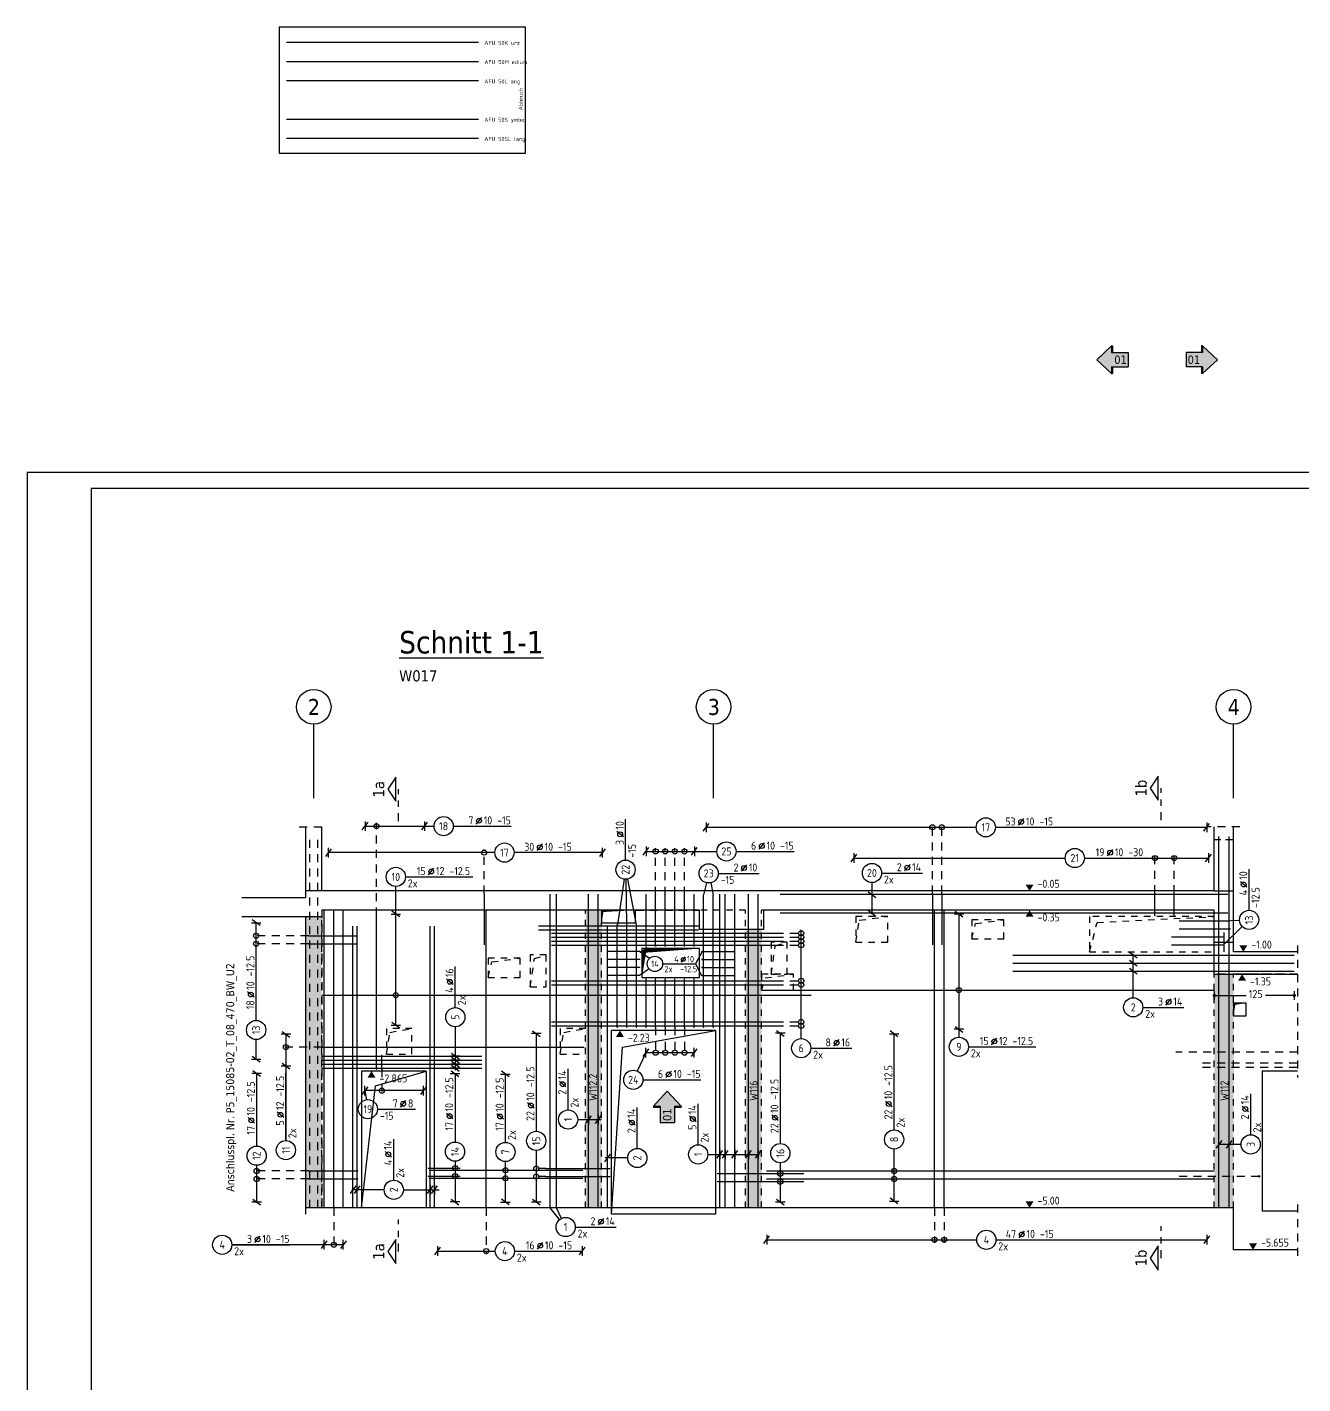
# Model space of a CAD drawing. Extents: x -11.1 to 77.6, y -9.5 to 63.5.
# Drawn here: x 0.66 to 20.6, y 27.81 to 49.01 of the extents above; entities that cross this region are included whole.
import ezdxf
from ezdxf.enums import TextEntityAlignment as Align

# ---------------------------------------------------------------- set-up
doc = ezdxf.new("R2010")
doc.units = 0
doc.header["$LTSCALE"] = 0.5
for name, pattern in [('AUSGEZOGEN', [1000.01, 1000, 0.01]), ('DASHDOTSMALL', [1.05, 0.5, -0.25, 0.05, -0.25]), ('DOT', [0.175, 0.05, -0.125]), ('HIDDEN', [0.375, 0.25, -0.125]), ('HIDDEN2', [0.187, 0.125, -0.062]), ('PUNKT', [0.175, 0.05, -0.125]), ('STRICHPUNKT2', [0.55, 0.25, -0.125, 0.05, -0.125]), ('VERDECKT', [0.375, 0.25, -0.125])]:
    doc.linetypes.add(name, pattern=pattern)
for name, color, linetype in [('ACHSEN', 7, 'Continuous'), ('AFB', 7, 'Continuous'), ('AFU', 7, 'Continuous'), ('BETON', 7, 'Continuous'), ('DRUEBER', 7, 'Continuous'), ('grau_hell', 7, 'Continuous'), ('grau_mittel', 7, 'Continuous'), ('HILFE', 7, 'Continuous'), ('INDEX', 7, 'Continuous'), ('koten', 7, 'Continuous'), ('MASSE', 7, 'Continuous'), ('OBJEKT', 7, 'Continuous'), ('RAHMEN', 7, 'Continuous'), ('RND', 7, 'Continuous'), ('SCHATTEN', 15, 'Continuous'), ('SCHNITTE', 7, 'Continuous'), ('SFP_Achsen', 7, 'Continuous'), ('TEXT', 7, 'Continuous'), ('VERDECKT', 7, 'Continuous'), ('WBZ', 7, 'Continuous')]:
    doc.layers.add(name, color=color, linetype=linetype)
doc.layers.add('NOPLOT', color=7, linetype='Continuous', plot=False)
doc.styles.add('helv', font='tahoma.ttf')
doc.styles.add('txt', font='isocp.shx')
doc.linetypes.add('ABBRUCH', pattern='A,0.15,-0.15,["x",Standard,S=0.07,R=0,X=-0.1,Y=-0.0238],-0.005', length=0.305)
doc.linetypes.add('AFU_50K', pattern='A,0.15,["/",Standard,S=0.2,R=0,X=-0.01,Y=-0.1],0.07,["/",Standard,S=0.2,R=0,X=-0.01,Y=-0.1],0.15', length=0.37)
doc.linetypes.add('AFU_50L', pattern='A,0.75,["/",Standard,S=0.2,R=0,X=-0.01,Y=-0.1],0.07,["/",Standard,S=0.2,R=0,X=-0.01,Y=-0.1],0.75', length=1.57)
doc.linetypes.add('AFU_50M', pattern='A,0.45,["/",Standard,S=0.2,R=0,X=-0.01,Y=-0.1],0.07,["/",Standard,S=0.2,R=0,X=-0.01,Y=-0.1],0.45', length=0.97)
doc.linetypes.add('AFU_50S', pattern='A,0,-0.15,["/",Standard,S=0.2,R=0,X=-0.01,Y=-0.1],0,-0.07,["/",Standard,S=0.2,R=0,X=-0.01,Y=-0.1],-0.15', length=0.37)
doc.linetypes.add('AFU_50SL', pattern='A,0,-0.75,["/",Standard,S=0.2,R=0,X=-0.01,Y=-0.1],0,-0.07,["/",Standard,S=0.2,R=0,X=-0.01,Y=-0.1],-0.75', length=1.57)
doc.dimstyles.new('DOT_I', dxfattribs={"dimscale": 0.5, "dimtxt": 0.25, "dimasz": 0.25, "dimexe": 0.1, "dimexo": 0.3, "dimgap": 0.1, "dimtad": 1, "dimdec": 3, "dimzin": 3, "dimtxsty": 'txt', "dimblk": 'DOT', "dimblk1": 'DOT', "dimblk2": 'DOT', "dimsah": 1, "dimcen": 0.1, "dimse1": 1, "dimse2": 1, "dimazin": 0, "dimtfac": 1, "dimtdec": 4, "dimtix": 1, "dimtmove": 2, "dimatfit": 3, "dimfxl": 0, "dimtvp": 1, "dimtolj": 1, "dimtzin": 0, "dimarcsym": 0})

# ---------------------------------------------------------------- blocks, each defined once
blk = doc.blocks.new('DINA0')
at = {"layer": 'RAHMEN'}
for p, q in [((0, 84.1), (0, 0)), ((118.9, 84.1), (0, 84.1))]:
    blk.add_line(p, q, dxfattribs=at)
at = {"layer": 'RAHMEN', "color": 5}
for p, q in [((118.4, 83.6), (2, 83.6)), ((2, 83.6), (2, 0.5))]:
    blk.add_line(p, q, dxfattribs=at)
blk = doc.blocks.new('okrd_o')
at = {"layer": 'koten', "color": 7, "linetype": 'Continuous'}
blk.add_solid([(-0.125, 0.202), (0.125, 0.202), (0, 0)], dxfattribs=at)
at = {"layer": 'koten', "style": 'txt'}
blk.add_attdef('OKRD', (0.25, 0.1), '', height=0.25, dxfattribs=at)
blk = doc.blocks.new('okrd_u')
at = {"layer": 'koten', "color": 7, "linetype": 'Continuous'}
blk.add_solid([(-0.125, -0.202), (0.125, -0.202), (0, 0)], dxfattribs=at)
at = {"layer": 'koten', "style": 'txt'}
blk.add_attdef('OKRD', (0.25, -0.35), '', height=0.25, dxfattribs=at)
blk = doc.blocks.new('lei_gre')
at = {"layer": 'RND', "color": 7, "linetype": 'Continuous'}
for p, q in [((-0.09, -0.12), (0.09, 0.12)), ((0, 0.15), (0, -0.15))]:
    blk.add_line(p, q, dxfattribs=at)
blk = doc.blocks.new('RND_LEI')
at = {"layer": 'RND', "color": 7, "linetype": 'Continuous'}
blk.add_line((1.022, 0.066), (1.19, 0.27), dxfattribs=at)
for centre, radius in [((0, 0), 0.3), ((1.106, 0.168), 0.075)]:
    blk.add_circle(centre, radius, dxfattribs=at)
at = {"layer": 'RND', "color": 7, "linetype": 'Continuous', "style": 'txt'}
blk.add_attdef('POSL', text='', height=0.25, dxfattribs=at).set_placement((0, 0), align=Align.MIDDLE)
blk.add_attdef('ANZ', text='', height=0.25, dxfattribs=at).set_placement((0.931, 0.057), align=Align.RIGHT)
for tag, p in [('DUM', (1.253, 0.057)), ('ABSTD', (1.674, 0.057)), ('POSTXT', (0.374, -0.327))]:
    blk.add_attdef(tag, p, '', height=0.25, dxfattribs=at)
blk = doc.blocks.new('DOT')
at = {"layer": 'MASSE', "color": 7, "linetype": 'Continuous'}
for p, q in [((0, 0), (-1, 0)), ((0, 0.54), (0, -0.54))]:
    blk.add_line(p, q, dxfattribs=at)
at = {"layer": 'MASSE', "color": 7, "linetype": 'Continuous', "const_width": 0.2}
blk.add_lwpolyline([(-0.1, 0, 1), (0.1, 0, 1)], format="xyb", close=True, dxfattribs=at)
blk = doc.blocks.new('*D18')
at = {"layer": 'Defpoints', "color": 0, "linetype": 'AUSGEZOGEN', "transparency": 16777216}
for p in [(19.219, 33.882), (20.469, 33.882), (20.469, 33.882)]:
    blk.add_point(p, dxfattribs=at)
at = {"layer": 'MASSE', "color": 0, "linetype": 'AUSGEZOGEN', "lineweight": -2, "transparency": 16777216}
for p, q in [((19.344, 33.882), (19.714, 33.882)), ((20.344, 33.882), (20.019, 33.882))]:
    blk.add_line(p, q, dxfattribs=at)
at = {"layer": 'MASSE', "color": 0, "linetype": 'AUSGEZOGEN', "lineweight": -2, "transparency": 16777216, "xscale": 0.125, "yscale": 0.125, "zscale": 0.125, "rotation": 180}
blk.add_blockref('DOT', (19.219, 33.882), dxfattribs=at)
at = {"layer": 'MASSE', "color": 0, "linetype": 'AUSGEZOGEN', "lineweight": -2, "transparency": 16777216, "xscale": 0.125, "yscale": 0.125, "zscale": 0.125}
blk.add_blockref('DOT', (20.469, 33.882), dxfattribs=at)
at = {"layer": 'MASSE', "color": 0, "linetype": 'AUSGEZOGEN', "transparency": 16777216, "insert": (19.866, 33.904), "char_height": 0.125, "attachment_point": 5, "style": 'txt'}
blk.add_mtext('\\A1;125', dxfattribs=at)
blk = doc.blocks.new('SCHN-2')
at = {"layer": 'SCHNITTE', "color": 6, "linetype": 'Continuous'}
blk.add_lwpolyline([(0.378, 0.088), (0, 0.34), (-0.378, 0.088)], close=True, dxfattribs=at)
at = {"layer": 'SCHNITTE', "color": 1, "linetype": 'DASHDOTSMALL', "style": 'helv'}
blk.add_attdef('SCHN-2', text='', height=0.35, dxfattribs=at).set_placement((0, 0.45), align=Align.CENTER)
blk = doc.blocks.new('hin_ind5')
at = {"layer": 'grau_hell', "linetype": 'AUSGEZOGEN'}
h = blk.add_hatch(color=9, dxfattribs=at)
h.dxf.hatch_style = 2
h.paths.add_polyline_path([(0, 0), (0.619, -0.577), (0.619, -0.3), (1.306, -0.3), (1.306, 0.3), (0.619, 0.3), (0.619, 0.577)])
h.paths.add_polyline_path([(0.34, -0.274), (1.311, -0.274), (1.311, 0.274), (0.34, 0.274)], flags=9)
at = {"layer": 'OBJEKT', "linetype": 'AUSGEZOGEN'}
for points in [[(0.619, 0.3), (0.66, 0.3), (0.66, 0.577), (0.619, 0.577)], [(0.619, -0.577), (0.66, -0.577), (0.66, -0.3), (0.619, -0.3)]]:
    blk.add_hatch(color=1, dxfattribs=at).paths.add_polyline_path(points)
at = {"layer": 'OBJEKT', "color": 1, "linetype": 'AUSGEZOGEN'}
for p, q in [((0, 0), (0.619, 0.577)), ((0.619, 0.577), (0.619, 0.3)), ((0.619, 0.577), (0.66, 0.577)), ((0.66, 0.577), (0.66, 0.3)), ((0, 0), (0.619, -0.577)), ((0.619, 0.3), (1.306, 0.3)), ((1.306, 0.3), (1.306, -0.3)), ((0.619, -0.3), (0.619, -0.577)), ((0.619, -0.3), (1.306, -0.3)), ((0.66, -0.3), (0.66, -0.577))]:
    blk.add_line(p, q, dxfattribs=at)
at = {"layer": 'OBJEKT', "color": 7, "linetype": 'AUSGEZOGEN'}
blk.add_line((0.619, -0.577), (0.66, -0.577), dxfattribs=at)
at = {"layer": 'INDEX', "color": 1, "linetype": 'Continuous', "style": 'helv'}
blk.add_attdef('INDEX', text='', height=0.35, rotation=360, dxfattribs=at).set_placement((1.259, 0), align=Align.MIDDLE_RIGHT)

msp = doc.modelspace()

# ---------------------------------------------------------------- hatches: boundary and pattern name
at = {"layer": 'grau_mittel'}
h = msp.add_hatch(color=61, dxfattribs=at)
h.paths.add_polyline_path([(12.1437, 34.9143), (11.8937, 34.9143), (11.8937, 30.5643), (12.1437, 30.5643)])
h.paths.add_polyline_path([(9.6437, 35.0143), (9.6437, 35.2143), (9.3937, 35.2143), (9.3937, 30.5643), (9.6437, 30.5643)])
h.paths.add_polyline_path([(5.0187, 30.5643), (5.2687, 30.5643), (5.2687, 35.1143), (5.0187, 35.1143)])
msp.add_hatch(color=61, dxfattribs=at).paths.add_polyline_path([(19.2187, 30.5643), (19.5187, 30.5643), (19.5187, 34.2143), (19.2187, 34.2143)])

# ---------------------------------------------------------------- linework, layer by layer
at = {"layer": 'ACHSEN', "color": 140, "linetype": 'AUSGEZOGEN'}
for p, q in [((5.1437, 36.9659), (5.1437, 38.1196)), ((11.3937, 36.9659), (11.3937, 38.1196)), ((19.5187, 36.9659), (19.5187, 38.1196))]:
    msp.add_line(p, q, dxfattribs=at)
at = {"layer": 'AFB', "color": 1, "linetype": 'AUSGEZOGEN'}
msp.add_line((19.3687, 34.8643), (19.3687, 34.5643), dxfattribs=at)
at = {"layer": 'AFU', "color": 8, "linetype": 'AFU_50K'}
for p, q in [((7.72, 48.7675), (4.72, 48.7675)), ((5.2687, 35.5143), (5.0187, 35.5143)), ((19.2187, 35.5143), (19.5187, 35.5143)), ((5.2687, 35.2143), (5.2687, 35.1143)), ((5.0187, 35.1143), (5.2687, 35.1143))]:
    msp.add_line(p, q, dxfattribs=at)
at = {"layer": 'AFU', "color": 8, "linetype": 'AFU_50M'}
for p, q in [((7.72, 48.4675), (4.72, 48.4675)), ((19.2187, 34.7143), (19.5187, 34.7143))]:
    msp.add_line(p, q, dxfattribs=at)
at = {"layer": 'AFU', "color": 8, "linetype": 'AFU_50L'}
for p, q in [((7.72, 48.1675), (4.72, 48.1675)), ((9.6437, 35.2143), (5.2687, 35.2143)), ((11.1737, 35.2143), (10.1737, 35.2143)), ((11.1737, 34.9143), (11.1737, 35.2143)), ((19.2187, 35.2143), (12.1737, 35.2143)), ((12.1737, 35.2143), (12.1737, 34.9143)), ((19.2187, 34.2143), (19.2187, 35.2143)), ((12.1737, 34.9143), (11.1737, 34.9143)), ((19.2187, 34.2143), (20.5187, 34.2143)), ((5.8887, 30.5643), (5.0187, 30.5643)), ((9.7987, 30.5643), (6.8987, 30.5643)), ((19.5187, 30.5643), (11.4237, 30.5643)), ((19.5187, 29.9093), (19.5187, 30.5643)), ((20.5187, 29.9093), (19.5187, 29.9093))]:
    msp.add_line(p, q, dxfattribs=at)
at = {"layer": 'AFU', "color": 8, "linetype": 'AFU_50S'}
msp.add_line((7.72, 47.5675), (4.72, 47.5675), dxfattribs=at)
at = {"layer": 'AFU', "color": 8, "linetype": 'AFU_50SL'}
msp.add_line((7.72, 47.2675), (4.72, 47.2675), dxfattribs=at)
at = {"layer": 'AFU', "color": 8, "linetype": 'ABBRUCH'}
msp.add_lwpolyline([(4.6014, 47.0414), (8.456, 47.0414), (8.456, 49.0081), (4.6014, 49.0081)], close=True, dxfattribs=at)
at = {"layer": 'BETON', "color": 6, "linetype": 'AUSGEZOGEN'}
for p, q in [((5.0187, 35.4143), (5.0187, 36.5143)), ((5.0187, 35.4143), (5.0187, 36.5143)), ((5.2687, 35.5143), (5.2687, 36.5143)), ((19.2187, 35.5143), (19.2187, 36.5143)), ((19.5187, 34.5643), (19.5187, 36.5143)), ((4.0187, 35.4143), (5.0187, 35.4143)), ((19.2187, 35.5143), (5.2687, 35.5143)), ((4.0187, 35.1143), (5.0187, 35.1143)), ((5.0187, 30.5643), (5.0187, 35.1143)), ((5.0187, 30.4643), (5.0187, 35.1143)), ((20.5187, 34.5643), (19.5187, 34.5643)), ((9.7987, 30.4643), (9.7987, 33.3343)), ((11.4237, 33.3343), (9.7987, 33.3343)), ((11.4237, 33.3343), (11.4237, 30.4643)), ((5.8887, 32.6993), (5.8887, 30.5643)), ((6.8987, 32.6993), (5.8887, 32.6993)), ((6.8987, 32.6993), (6.8987, 30.5643)), ((19.9687, 32.6993), (19.9687, 30.5143)), ((20.5187, 32.6993), (19.9687, 32.6993)), ((6.8987, 30.5643), (5.8887, 30.5643)), ((11.4237, 30.4643), (9.7987, 30.4643)), ((20.5187, 30.5143), (19.9687, 30.5143))]:
    msp.add_line(p, q, dxfattribs=at)
for points in [[(9.6437, 35.2143), (9.6437, 35.0143), (10.1737, 35.0143), (10.1737, 35.2143)], [(10.2737, 34.6143), (10.2737, 34.1643), (11.1737, 34.1643), (11.1737, 34.6143)], [(19.5187, 33.7643), (19.5187, 33.5643), (19.7187, 33.5643), (19.7187, 33.7643)]]:
    msp.add_lwpolyline(points, close=True, dxfattribs=at)
at = {"layer": 'DRUEBER', "color": 7, "linetype": 'DOT'}
msp.add_line((19.5187, 36.3143), (19.2187, 36.3143), dxfattribs=at)
at = {"layer": 'DRUEBER', "color": 7, "linetype": 'PUNKT'}
for p, q in [((9.3937, 35.2143), (5.2687, 35.2143)), ((9.3937, 30.5643), (9.3937, 35.2143)), ((11.8937, 35.2143), (10.1737, 35.2143)), ((11.8937, 30.5643), (11.8937, 35.2143)), ((12.1437, 30.5643), (12.1437, 35.2143)), ((19.2187, 35.2143), (12.1437, 35.2143)), ((19.2187, 30.5643), (19.2187, 35.2143)), ((5.2687, 30.5643), (5.2687, 35.1643)), ((9.6437, 30.5643), (9.6437, 35.0143)), ((19.5187, 30.5643), (19.5187, 34.2143)), ((20.5187, 34.2143), (19.5187, 34.2143))]:
    msp.add_line(p, q, dxfattribs=at)
at = {"layer": 'HILFE', "color": 102, "linetype": 'HIDDEN'}
for p, q in [((4.9187, 36.5143), (5.3687, 36.5143)), ((19.6187, 36.5143), (19.1187, 36.5143)), ((20.5187, 34.6643), (20.5187, 32.5993)), ((20.5187, 30.6143), (20.5187, 29.8093))]:
    msp.add_line(p, q, dxfattribs=at)
at = {"layer": 'HILFE', "color": 102, "linetype": 'AUSGEZOGEN'}
for p, q in [((9.968, 33.0726), (11.4237, 33.3343)), ((9.7987, 30.4643), (9.968, 33.0726)), ((6.1102, 32.4709), (6.8987, 32.6993)), ((5.8887, 30.5643), (6.1102, 32.4709))]:
    msp.add_line(p, q, dxfattribs=at)
at = {"layer": 'OBJEKT', "color": 7, "linetype": 'AUSGEZOGEN'}
msp.add_line((11.4237, 30.5643), (9.7987, 30.5643), dxfattribs=at)
at = {"layer": 'RND', "color": 7, "linetype": 'AUSGEZOGEN'}
for p, q in [((5.948, 36.5269), (6.876, 36.5269)), ((6.876, 36.5269), (7.0237, 36.5269)), ((7.3237, 36.5269), (8.2299, 36.5269)), ((10.0173, 35.9965), (10.0173, 36.6365)), ((11.2764, 36.5089), (15.4976, 36.5089)), ((15.7976, 36.5089), (19.1, 36.5089)), ((7.9751, 36.1138), (5.3726, 36.1138)), ((9.656, 36.1138), (8.2751, 36.1138)), ((10.3377, 36.1319), (11.0927, 36.1319)), ((11.0927, 36.1319), (11.4441, 36.1319)), ((11.7441, 36.1319), (12.6504, 36.1319)), ((13.5862, 36.0284), (16.8872, 36.0284)), ((17.1872, 36.0284), (19.1278, 36.0284)), ((19.762, 35.213), (19.762, 35.853)), ((6.5771, 35.7344), (7.6296, 35.7344)), ((11.4665, 35.789), (12.1065, 35.789)), ((14.0179, 35.7946), (14.6579, 35.7946)), ((6.4271, 35.1543), (6.4271, 35.5844)), ((4.2444, 33.4928), (4.2444, 35.019)), ((6.4271, 33.4167), (6.4271, 35.1543)), ((15.2272, 35.1543), (15.2272, 33.3531)), ((10.5965, 34.3757), (11.1085, 34.3757)), ((7.3562, 33.6924), (7.3562, 34.3324)), ((18.1017, 33.6961), (18.7417, 33.6961)), ((4.7093, 33.2767), (4.7093, 32.7793)), ((8.6218, 33.2862), (8.6218, 31.76)), ((12.436, 33.2906), (12.436, 31.5686)), ((14.215, 31.7832), (14.215, 33.2825)), ((15.2272, 33.3531), (15.2272, 33.2304)), ((4.2444, 32.8847), (4.2444, 33.1928)), ((15.3772, 33.0804), (16.4297, 33.0804)), ((10.3332, 32.9871), (10.201, 32.7015)), ((11.0874, 32.9871), (10.3332, 32.9871)), ((12.9121, 33.0582), (13.5521, 33.0582)), ((4.2521, 32.6651), (4.2521, 31.5286)), ((4.7093, 32.7793), (4.7093, 31.6159)), ((4.7093, 31.6159), (4.7093, 32.6684)), ((7.3525, 32.6602), (7.3525, 31.593)), ((8.1403, 31.5878), (8.1403, 32.6543)), ((9.1191, 32.0938), (9.1191, 32.7338)), ((10.288, 32.5654), (11.1943, 32.5654)), ((6.8572, 32.3951), (5.9434, 32.3951)), ((5.9434, 32.3951), (5.9662, 32.2535)), ((19.7876, 31.7056), (19.7876, 32.3456)), ((6.1401, 32.1055), (6.7347, 32.1055)), ((10.2005, 31.4934), (10.2005, 32.1334)), ((11.1525, 31.5493), (11.1525, 32.1893)), ((6.3944, 30.9971), (6.3944, 31.6371)), ((8.6218, 31.46), (8.6218, 30.6543)), ((14.215, 30.6703), (14.215, 31.4832)), ((4.2521, 31.2286), (4.2521, 30.6543)), ((7.3525, 31.293), (7.3525, 30.6569)), ((8.1403, 30.6543), (8.1403, 31.2878)), ((12.436, 31.2686), (12.436, 30.6543)), ((9.2311, 30.2646), (9.8711, 30.2646)), ((5.3062, 29.9879), (3.8641, 29.9879)), ((3.8641, 29.9879), (4.7703, 29.9879)), ((5.6062, 29.9879), (5.3062, 29.9879)), ((7.0808, 29.8884), (7.9811, 29.8884)), ((8.2811, 29.8884), (9.3415, 29.8884)), ((12.2238, 30.0655), (15.506, 30.0655)), ((15.806, 30.0655), (19.1028, 30.0655))]:
    msp.add_line(p, q, dxfattribs=at)
at = {"layer": 'RND', "color": 102, "linetype": 'VERDECKT'}
for p, q in [((6.126, 35.1301), (6.126, 36.5769)), ((14.812, 35.4737), (14.812, 36.5589)), ((14.962, 35.4737), (14.962, 36.5589)), ((7.8078, 35.4737), (7.8078, 36.1638)), ((10.4877, 35.4563), (10.4877, 36.1819)), ((10.6377, 35.4563), (10.6377, 36.1819)), ((10.7877, 35.4563), (10.7877, 36.1819)), ((10.9377, 35.4563), (10.9377, 36.1819)), ((18.2914, 35.4813), (18.2914, 36.0784)), ((18.5914, 35.4813), (18.5914, 36.0784)), ((5.0626, 34.8154), (4.1944, 34.8154)), ((12.3612, 34.8537), (12.8121, 34.8537)), ((12.3612, 34.7911), (12.8121, 34.7911)), ((5.0626, 34.6904), (4.1944, 34.6904)), ((12.3612, 34.7285), (12.8121, 34.7285)), ((12.3612, 34.6659), (12.8121, 34.6659)), ((12.3612, 34.1128), (12.8121, 34.1128)), ((12.3612, 34.0502), (12.8121, 34.0502)), ((10.4877, 33.3852), (10.4877, 32.9371)), ((10.6377, 33.3852), (10.6377, 32.9371)), ((10.7877, 33.3852), (10.7877, 32.9371)), ((10.9377, 33.3852), (10.9377, 32.9371)), ((12.3612, 33.4691), (12.8121, 33.4691)), ((12.3612, 33.4066), (12.8121, 33.4066)), ((5.2687, 33.0766), (4.6593, 33.0766)), ((6.2072, 32.7301), (6.2072, 32.3451)), ((8.7707, 31.1779), (8.5718, 31.1779)), ((5.0626, 31.1401), (4.2021, 31.1401)), ((5.0626, 31.0151), (4.2021, 31.0151)), ((8.7707, 31.0529), (8.5718, 31.0529)), ((5.4562, 30.5643), (5.4562, 29.9379)), ((7.8405, 30.5643), (7.8405, 29.8384)), ((14.8447, 30.5643), (14.8447, 30.0155)), ((14.9947, 30.5643), (14.9947, 30.0155))]:
    msp.add_line(p, q, dxfattribs=at)
at = {"layer": 'RND', "color": 102, "linetype": 'AUSGEZOGEN'}
for p, q in [((9.9958, 35.698), (9.8927, 34.985)), ((10.02, 35.6965), (10.0327, 34.985)), ((10.0456, 35.6992), (10.1827, 34.985)), ((11.2819, 35.643), (11.2377, 35.4563)), ((11.3479, 35.6423), (11.3877, 35.4563)), ((13.8679, 35.6446), (13.8679, 35.1522)), ((19.6123, 35.0536), (19.4807, 35.0453)), ((12.7621, 33.2082), (12.7621, 34.9096)), ((19.6547, 34.9582), (19.3565, 34.6669)), ((10.3914, 34.4603), (10.2428, 34.5714)), ((11.2147, 34.5714), (11.1085, 34.3757)), ((11.1085, 34.3757), (11.2047, 34.1964)), ((17.9517, 33.8461), (17.9517, 34.5314)), ((10.3856, 34.2973), (10.2328, 34.1964)), ((7.3562, 33.3924), (7.3562, 32.7153)), ((9.2691, 31.9438), (9.6345, 31.9438)), ((11.3025, 31.3993), (12.1087, 31.3993)), ((19.6376, 31.5556), (19.2794, 31.5556)), ((10.0505, 31.3434), (9.6967, 31.3434)), ((6.2444, 30.8471), (5.7394, 30.8471)), ((6.5444, 30.8471), (7.1028, 30.8471)), ((8.9864, 30.3809), (8.8371, 30.5643)), ((9.0168, 30.4001), (8.9388, 30.5643))]:
    msp.add_line(p, q, dxfattribs=at)
at = {"layer": 'RND', "color": 7, "linetype": 'HIDDEN'}
for points in [[(5.0847, 30.5643), (5.0847, 36.3643)], [(5.2068, 30.5643), (5.2068, 36.3643)], [(20.5187, 32.9971), (18.6187, 32.9971)], [(19.0362, 32.8296), (20.5187, 32.8296)], [(19.0362, 32.7596), (20.5187, 32.7596)], [(19.9179, 31.0556), (18.5679, 31.0556)]]:
    msp.add_lwpolyline(points, dxfattribs=at)
at = {"layer": 'RND', "color": 1, "linetype": 'AUSGEZOGEN'}
for points in [[(19.2888, 30.5643), (19.2888, 36.3643)], [(19.4486, 30.5643), (19.4486, 36.3643)], [(7.8078, 35.4737), (7.8078, 34.6737)], [(8.8371, 30.5643), (8.8371, 35.4643)], [(8.9388, 30.5643), (8.9388, 35.4643)], [(9.4383, 30.5643), (9.4383, 35.4643)], [(9.5911, 30.5643), (9.5911, 35.4643)], [(10.3377, 34.6516), (10.3377, 35.4563)], [(10.4877, 34.6516), (10.4877, 35.4563)], [(10.6377, 34.6516), (10.6377, 35.4563)], [(10.7877, 34.6516), (10.7877, 35.4563)], [(10.9377, 34.6516), (10.9377, 35.4563)], [(11.0877, 34.6516), (11.0877, 35.4563)], [(11.2377, 33.3852), (11.2377, 35.4563)], [(11.3877, 33.3852), (11.3877, 35.4563)], [(11.4904, 30.5643), (11.4904, 35.4643)], [(11.5752, 30.5643), (11.5752, 35.4643)], [(11.7252, 30.5643), (11.7252, 35.4643)], [(11.9383, 30.5643), (11.9383, 35.4643)], [(12.0911, 30.5643), (12.0911, 35.4643)], [(19.4312, 35.4572), (12.4312, 35.4572)], [(14.812, 35.4737), (14.812, 34.6737)], [(14.962, 35.4737), (14.962, 34.6737)], [(18.2914, 35.1308), (18.2914, 35.4813)], [(18.5914, 35.1308), (18.5914, 35.4813)], [(5.3062, 30.5643), (5.3062, 35.2143)], [(5.4562, 30.5643), (5.4562, 35.2143)], [(5.6062, 30.5643), (5.6062, 35.2143)], [(7.8405, 30.5643), (7.8405, 35.2143)], [(14.8447, 30.5643), (14.8447, 35.2143)], [(14.9947, 30.5643), (14.9947, 35.2143)], [(6.126, 32.7301), (6.126, 35.1301)], [(9.8877, 33.3852), (9.8877, 34.985)], [(10.0377, 33.3852), (10.0377, 34.985)], [(10.1877, 33.3852), (10.1877, 34.985)], [(19.4312, 35.167), (12.4312, 35.167)], [(18.6677, 35.0478), (19.4677, 35.0478)], [(5.0626, 34.8154), (5.8126, 34.8154)], [(5.7562, 30.5643), (5.7562, 34.9643)], [(5.8211, 30.5643), (5.8211, 34.9643)], [(6.9663, 30.5643), (6.9663, 34.9643)], [(7.0312, 30.5643), (7.0312, 34.9643)], [(8.6587, 34.9682), (11.1587, 34.9682)], [(8.6587, 34.9056), (11.1587, 34.9056)], [(8.8612, 34.8537), (12.3612, 34.8537)], [(8.8612, 34.7911), (12.3612, 34.7911)], [(9.733, 30.5643), (9.733, 34.9643)], [(18.5487, 34.7978), (19.3487, 34.7978)], [(18.6677, 34.9228), (19.4677, 34.9228)], [(5.0626, 34.6904), (5.8126, 34.6904)], [(8.8612, 34.7285), (12.3612, 34.7285)], [(8.8612, 34.6659), (12.3612, 34.6659)], [(10.2378, 34.5714), (9.7378, 34.5714)], [(11.2097, 34.5714), (11.7097, 34.5714)], [(18.5487, 34.6728), (19.3487, 34.6728)], [(10.2378, 34.4464), (9.7378, 34.4464)], [(11.2097, 34.4464), (11.7097, 34.4464)], [(16.0687, 34.5098), (20.4687, 34.5098)], [(16.0687, 34.3848), (20.4687, 34.3848)], [(10.2378, 34.3214), (9.7378, 34.3214)], [(10.2378, 34.1964), (9.7378, 34.1964)], [(10.3377, 33.3852), (10.3377, 34.138)], [(10.4877, 33.3852), (10.4877, 34.138)], [(10.6377, 33.3852), (10.6377, 34.138)], [(10.7877, 33.3852), (10.7877, 34.138)], [(10.9377, 33.3852), (10.9377, 34.138)], [(11.0877, 33.3852), (11.0877, 34.138)], [(11.2097, 34.3214), (11.7097, 34.3214)], [(11.2097, 34.1964), (11.7097, 34.1964)], [(16.0687, 34.2598), (20.4687, 34.2598)], [(8.8612, 34.1128), (12.3612, 34.1128)], [(8.8612, 34.0502), (12.3612, 34.0502)], [(12.2187, 33.967), (19.2187, 33.967)], [(5.2687, 33.8868), (12.9187, 33.8868)], [(8.8612, 33.4691), (12.3612, 33.4691)], [(8.8612, 33.4066), (12.3612, 33.4066)], [(5.2687, 33.0766), (9.3687, 33.0766)], [(5.2687, 32.9349), (7.7687, 32.9349)], [(5.2687, 32.8723), (7.7687, 32.8723)], [(6.2072, 32.7301), (6.2072, 32.9486)], [(5.2687, 32.8097), (7.7687, 32.8097)], [(5.2687, 32.7471), (7.7687, 32.7471)], [(6.9347, 31.1848), (7.4347, 31.1848)], [(8.7707, 31.1779), (9.7707, 31.1779)], [(5.0626, 31.1401), (5.8289, 31.1401)], [(5.0626, 31.0151), (5.8289, 31.0151)], [(6.9347, 31.0598), (7.4347, 31.0598)], [(6.9505, 31.1516), (9.3505, 31.1516)], [(6.9505, 31.0266), (9.3505, 31.0266)], [(8.7707, 31.0529), (9.7707, 31.0529)], [(11.4554, 31.0988), (12.8054, 31.0988)], [(11.4554, 30.9738), (12.8054, 30.9738)], [(12.2187, 31.1401), (19.2187, 31.1401)], [(12.2187, 31.0151), (19.2187, 31.0151)]]:
    msp.add_lwpolyline(points, dxfattribs=at)
at = {"layer": 'RND', "color": 7, "linetype": 'AUSGEZOGEN', "const_width": 0.01}
for points in [[(7.8028, 35.4737, 1), (7.8128, 35.4737, 1)], [(10.3327, 35.4563, 1), (10.3427, 35.4563, 1)], [(10.4827, 35.4563, 1), (10.4927, 35.4563, 1)], [(10.6327, 35.4563, 1), (10.6427, 35.4563, 1)], [(10.7827, 35.4563, 1), (10.7927, 35.4563, 1)], [(10.9327, 35.4563, 1), (10.9427, 35.4563, 1)], [(11.0827, 35.4563, 1), (11.0927, 35.4563, 1)], [(11.2327, 35.4563, 1), (11.2427, 35.4563, 1)], [(11.3827, 35.4563, 1), (11.3927, 35.4563, 1)], [(14.807, 35.4737, 1), (14.817, 35.4737, 1)], [(14.957, 35.4737, 1), (14.967, 35.4737, 1)], [(18.2864, 35.4813, 1), (18.2964, 35.4813, 1)], [(18.5864, 35.4813, 1), (18.5964, 35.4813, 1)], [(9.8827, 34.985, 1), (9.8927, 34.985, 1)], [(10.0327, 34.985, 1), (10.0427, 34.985, 1)], [(10.1827, 34.985, 1), (10.1927, 34.985, 1)], [(18.2864, 35.1308, 1), (18.2964, 35.1308, 1)], [(18.5864, 35.1308, 1), (18.5964, 35.1308, 1)], [(19.4627, 35.0478, 1), (19.4727, 35.0478, 1)], [(5.0576, 34.8154, 1), (5.0676, 34.8154, 1)], [(19.3437, 34.7978, 1), (19.3537, 34.7978, 1)], [(19.4627, 34.9228, 1), (19.4727, 34.9228, 1)], [(5.0576, 34.6904, 1), (5.0676, 34.6904, 1)], [(10.2428, 34.5714, -1), (10.2328, 34.5714, -1)], [(10.3327, 34.6516, 1), (10.3427, 34.6516, 1)], [(10.4827, 34.6516, 1), (10.4927, 34.6516, 1)], [(10.6327, 34.6516, 1), (10.6427, 34.6516, 1)], [(10.7827, 34.6516, 1), (10.7927, 34.6516, 1)], [(10.9327, 34.6516, 1), (10.9427, 34.6516, 1)], [(11.0827, 34.6516, 1), (11.0927, 34.6516, 1)], [(11.2047, 34.5714, 1), (11.2147, 34.5714, 1)], [(19.3437, 34.6728, 1), (19.3537, 34.6728, 1)], [(10.2428, 34.4464, -1), (10.2328, 34.4464, -1)], [(11.2047, 34.4464, 1), (11.2147, 34.4464, 1)], [(10.2428, 34.3214, -1), (10.2328, 34.3214, -1)], [(10.2428, 34.1964, -1), (10.2328, 34.1964, -1)], [(10.3327, 34.138, 1), (10.3427, 34.138, 1)], [(10.4827, 34.138, 1), (10.4927, 34.138, 1)], [(10.6327, 34.138, 1), (10.6427, 34.138, 1)], [(10.7827, 34.138, 1), (10.7927, 34.138, 1)], [(10.9327, 34.138, 1), (10.9427, 34.138, 1)], [(11.0827, 34.138, 1), (11.0927, 34.138, 1)], [(11.2047, 34.3214, 1), (11.2147, 34.3214, 1)], [(11.2047, 34.1964, 1), (11.2147, 34.1964, 1)], [(9.8827, 33.3852, 1), (9.8927, 33.3852, 1)], [(10.0327, 33.3852, 1), (10.0427, 33.3852, 1)], [(10.1827, 33.3852, 1), (10.1927, 33.3852, 1)], [(10.3327, 33.3852, 1), (10.3427, 33.3852, 1)], [(10.4827, 33.3852, 1), (10.4927, 33.3852, 1)], [(10.6327, 33.3852, 1), (10.6427, 33.3852, 1)], [(10.7827, 33.3852, 1), (10.7927, 33.3852, 1)], [(10.9327, 33.3852, 1), (10.9427, 33.3852, 1)], [(11.0827, 33.3852, 1), (11.0927, 33.3852, 1)], [(11.2327, 33.3852, 1), (11.2427, 33.3852, 1)], [(11.3827, 33.3852, 1), (11.3927, 33.3852, 1)], [(6.2022, 32.9486, 1), (6.2122, 32.9486, 1)], [(6.121, 32.7301, 1), (6.131, 32.7301, 1)], [(6.2022, 32.7301, 1), (6.2122, 32.7301, 1)], [(6.9297, 31.1848, 1), (6.9397, 31.1848, 1)], [(9.7657, 31.1779, 1), (9.7757, 31.1779, 1)], [(5.0576, 31.1401, 1), (5.0676, 31.1401, 1)], [(5.0576, 31.0151, 1), (5.0676, 31.0151, 1)], [(5.8239, 31.1401, 1), (5.8339, 31.1401, 1)], [(5.8239, 31.0151, 1), (5.8339, 31.0151, 1)], [(6.9297, 31.0598, 1), (6.9397, 31.0598, 1)], [(9.7657, 31.0529, 1), (9.7757, 31.0529, 1)], [(11.4504, 31.0988, 1), (11.4604, 31.0988, 1)], [(11.4504, 30.9738, 1), (11.4604, 30.9738, 1)]]:
    msp.add_lwpolyline(points, format="xyb", close=True, dxfattribs=at)
at = {"layer": 'RND', "color": 7, "linetype": 'AUSGEZOGEN'}
for centre, radius in [((6.126, 36.5269), 0.04), ((14.812, 36.5089), 0.04), ((14.962, 36.5089), 0.04), ((7.8078, 36.1138), 0.04), ((10.4877, 36.1319), 0.04), ((10.6377, 36.1319), 0.04), ((10.7877, 36.1319), 0.04), ((10.9377, 36.1319), 0.04), ((18.2914, 36.0284), 0.04), ((18.5914, 36.0284), 0.04), ((4.2444, 34.8154), 0.04), ((12.7621, 34.8537), 0.04), ((12.7621, 34.7911), 0.04), ((12.7621, 34.7285), 0.04), ((4.2444, 34.6904), 0.04), ((12.7621, 34.6659), 0.04), ((12.7621, 34.1128), 0.04), ((6.4271, 33.8868), 0.04), ((12.7621, 34.0502), 0.04), ((15.2272, 33.967), 0.04), ((12.7621, 33.4691), 0.04), ((12.7621, 33.4066), 0.04), ((4.7093, 33.0766), 0.04), ((10.4877, 32.9871), 0.04), ((10.6377, 32.9871), 0.04), ((10.7877, 32.9871), 0.04), ((10.9377, 32.9871), 0.04), ((6.2072, 32.3951), 0.04), ((4.2521, 31.1401), 0.04), ((7.3525, 31.1848), 0.04), ((8.1403, 31.1516), 0.04), ((8.6218, 31.1779), 0.04), ((14.215, 31.1401), 0.04), ((4.2521, 31.0151), 0.04), ((7.3525, 31.0598), 0.04), ((8.1403, 31.0266), 0.04), ((8.6218, 31.0529), 0.04), ((12.436, 31.0988), 0.04), ((12.436, 30.9738), 0.04), ((14.215, 31.0151), 0.04), ((19.9179, 31.0556), 0.0125), ((14.8447, 30.0655), 0.04), ((14.9947, 30.0655), 0.04), ((5.4562, 29.9879), 0.04), ((7.8405, 29.8884), 0.04)]:
    msp.add_circle(centre, radius, dxfattribs=at)
at = {"layer": 'SCHATTEN', "color": 1, "linetype": 'AUSGEZOGEN'}
for points in [[(9.6437, 35.0143, 0, 0.0326, 0), (9.66, 35.213, 0, 0, 0), (9.6441, 35.1994, 0.0298, 0, 0), (10.1737, 35.2143, 0, 0, 0)], [(10.2737, 34.1643, 0, 0.0734, 0), (10.3103, 34.6113, 0, 0, 0), (10.275, 34.5802, 0.0683, 0, 0), (11.1737, 34.6143, 0, 0, 0)], [(19.5187, 33.5643, 0, 0.0326, 0), (19.535, 33.763, 0, 0, 0), (19.52, 33.7481, 0.0326, 0, 0), (19.7187, 33.7643, 0, 0, 0)]]:
    msp.add_lwpolyline(points, format="xyseb", dxfattribs=at)
at = {"layer": 'SCHNITTE', "color": 6, "linetype": 'STRICHPUNKT2'}
for p, q in [((6.4714, 36.6036), (6.4714, 37.1036)), ((18.3865, 36.6206), (18.3865, 37.1206)), ((6.4714, 29.8822), (6.4714, 30.3822)), ((18.3865, 29.7804), (18.3865, 30.2804))]:
    msp.add_line(p, q, dxfattribs=at)
at = {"layer": 'SFP_Achsen', "color": 7, "linetype": 'AUSGEZOGEN'}
for centre in [(5.1437, 38.3901), (11.3937, 38.3901), (19.5187, 38.3901)]:
    msp.add_circle(centre, 0.2705, dxfattribs=at)
at = {"layer": 'VERDECKT', "color": 7, "linetype": 'HIDDEN'}
for p, q in [((19.5187, 36.3143), (19.2187, 36.3143)), ((9.6437, 35.2143), (5.2687, 35.2143)), ((5.2687, 35.2143), (5.2687, 30.5643)), ((10.1737, 35.2143), (11.1737, 35.2143)), ((11.1737, 34.9143), (11.1737, 35.2143)), ((19.2187, 35.2143), (12.1737, 35.2143)), ((12.1737, 35.2143), (12.1737, 34.9143)), ((19.2187, 34.2143), (19.2187, 35.2143)), ((12.1737, 34.9143), (11.1737, 34.9143)), ((20.5187, 34.2143), (19.2187, 34.2143))]:
    msp.add_line(p, q, dxfattribs=at)
at = {"layer": 'WBZ', "color": 102, "linetype": 'HIDDEN2'}
for p, q in [((13.6137, 34.7143), (13.6708, 35.0559)), ((13.6708, 35.0559), (14.1137, 35.1143)), ((15.4287, 34.7643), (15.4858, 35.0059)), ((15.4858, 35.0059), (15.9287, 35.0643)), ((17.2687, 34.5643), (17.3864, 35.0205)), ((17.3864, 35.0205), (19.2187, 35.1143)), ((12.2937, 34.2143), (12.358, 34.6591)), ((12.358, 34.6591), (12.5437, 34.7143)), ((7.8687, 34.1643), (7.9258, 34.4059)), ((7.9258, 34.4059), (8.3687, 34.4643)), ((8.5287, 34.0143), (8.5929, 34.4591)), ((8.5929, 34.4591), (8.7787, 34.5143)), ((12.1437, 33.9643), (12.2008, 34.1559)), ((12.2008, 34.1559), (12.6437, 34.2143)), ((6.2787, 32.9643), (6.3358, 33.3059)), ((6.3358, 33.3059), (6.6787, 33.3643)), ((8.9937, 32.9643), (9.0508, 33.3059)), ((9.0508, 33.3059), (9.3937, 33.3643))]:
    msp.add_line(p, q, dxfattribs=at)
for points in [[(13.6137, 34.7143), (14.1137, 34.7143), (14.1137, 35.1143), (13.6137, 35.1143)], [(15.4287, 34.7643), (15.9287, 34.7643), (15.9287, 35.0643), (15.4287, 35.0643)], [(17.2687, 34.5643), (19.2187, 34.5643), (19.2187, 35.1143), (17.2687, 35.1143)], [(12.5437, 34.2143), (12.5437, 34.7143), (12.2937, 34.7143), (12.2937, 34.2143)], [(7.8687, 34.1643), (8.3687, 34.1643), (8.3687, 34.4643), (7.8687, 34.4643)], [(8.7787, 34.0143), (8.7787, 34.5143), (8.5287, 34.5143), (8.5287, 34.0143)], [(12.1437, 33.9643), (12.6437, 33.9643), (12.6437, 34.2143), (12.1437, 34.2143)], [(6.2787, 32.9643), (6.6787, 32.9643), (6.6787, 33.3643), (6.2787, 33.3643)], [(8.9937, 32.9643), (9.3937, 32.9643), (9.3937, 33.3643), (8.9937, 33.3643)]]:
    msp.add_lwpolyline(points, close=True, dxfattribs=at)

# ---------------------------------------------------------------- block references
at = {"color": 7, "linetype": 'AUSGEZOGEN', "xscale": 0.375, "yscale": 0.375, "zscale": 0.375}
msp.add_blockref('hin_ind5', (17.3801, 43.8133), dxfattribs=at).add_auto_attribs({'INDEX': '01'})
at = {"color": 7, "linetype": 'AUSGEZOGEN'}
ref = msp.add_blockref('hin_ind5', (19.2663, 43.8133), dxfattribs=dict(at, xscale=-0.375, yscale=0.375, zscale=0.375))
ref.add_attrib('INDEX', '01', dxfattribs={"layer": 'INDEX', "color": 1, "linetype": 'Continuous', "height": 0.13125, "style": 'helv'}).set_placement((18.9984, 43.8133), align=Align.MIDDLE_RIGHT)
ref = msp.add_blockref('hin_ind5', (10.6686, 32.3858), dxfattribs=dict(at, xscale=-0.375, yscale=0.375, zscale=0.375, rotation=90))
ref.add_attrib('INDEX', '01', dxfattribs={"layer": 'INDEX', "color": 1, "linetype": 'Continuous', "height": 0.13125, "rotation": 90, "style": 'helv'}).set_placement((10.6686, 32.1179), align=Align.MIDDLE_RIGHT)
at = {"layer": 'koten', "color": 7, "linetype": 'AUSGEZOGEN'}
ref = msp.add_blockref('okrd_o', (16.3308, 35.5143), dxfattribs=dict(at, xscale=0.5, yscale=0.5, zscale=0.5))
ref.add_attrib('OKRD', '-0.05', (16.4558, 35.5643), dxfattribs={"layer": '0', "color": 0, "linetype": 'ByBlock', "height": 0.125, "style": 'txt'})
ref = msp.add_blockref('okrd_u', (16.3308, 35.2143), dxfattribs=dict(at, xscale=0.5, yscale=0.5, zscale=0.5))
ref.add_attrib('OKRD', '-0.35', (16.4558, 35.0393), dxfattribs={"layer": '0', "color": 0, "linetype": 'ByBlock', "height": 0.125, "style": 'txt'})
ref = msp.add_blockref('okrd_o', (19.6726, 34.5643), dxfattribs=dict(at, xscale=0.5, yscale=0.5, zscale=0.5))
ref.add_attrib('OKRD', '-1.00', (19.7976, 34.6143), dxfattribs={"layer": '0', "color": 0, "linetype": 'ByBlock', "height": 0.125, "style": 'txt'})
at = {"layer": 'koten', "color": 7, "linetype": 'HIDDEN'}
ref = msp.add_blockref('okrd_u', (19.6528, 34.2143), dxfattribs=dict(at, xscale=0.5, yscale=0.5, zscale=0.5))
ref.add_attrib('OKRD', '-1.35', (19.7778, 34.0393), dxfattribs={"layer": '0', "color": 0, "linetype": 'ByBlock', "height": 0.125, "style": 'txt'})
at = {"layer": 'koten', "color": 7, "linetype": 'AUSGEZOGEN', "xscale": 0.5, "yscale": 0.5, "zscale": 0.5}
for p, values in [((9.9292, 33.3343), {'OKRD': '-2.23'}), ((6.0471, 32.6993), {'OKRD': '-2.865'})]:
    msp.add_blockref('okrd_u', p, dxfattribs=at).add_auto_attribs(values)
at = {"layer": 'koten', "color": 7, "linetype": 'AUSGEZOGEN'}
ref = msp.add_blockref('okrd_o', (16.3308, 30.5643), dxfattribs=dict(at, xscale=0.5, yscale=0.5, zscale=0.5))
ref.add_attrib('OKRD', '-5.00', (16.4558, 30.6143), dxfattribs={"layer": '0', "color": 0, "linetype": 'ByBlock', "height": 0.125, "style": 'txt'})
ref = msp.add_blockref('okrd_o', (19.8232, 29.9093), dxfattribs=dict(at, xscale=0.5, yscale=0.5, zscale=0.5))
ref.add_attrib('OKRD', '-5.655', (19.9482, 29.9593), dxfattribs={"layer": '0', "color": 0, "linetype": 'ByBlock', "height": 0.125, "style": 'txt'})
at = {"layer": 'RAHMEN', "color": 7, "linetype": 'AUSGEZOGEN', "xscale": 0.5, "yscale": 0.5, "zscale": 0.5}
msp.add_blockref('DINA0', (0.6649, 0), dxfattribs=at)
at = {"layer": 'RND', "color": 7, "linetype": 'AUSGEZOGEN'}
for p, xscale, yscale, zscale, values in [((7.1737, 36.5269), 0.5, 0.5, 0.5, {'POSL': '18', 'DUM': '10', 'ANZ': '7', 'ABSTD': '-15'}), ((15.6476, 36.5089), 0.5, 0.5, 0.5, {'POSL': '17', 'DUM': '10', 'ANZ': '53', 'ABSTD': '-15'}), ((8.1251, 36.1138), 0.5, 0.5, 0.5, {'POSL': '17', 'DUM': '10', 'ANZ': '30', 'ABSTD': '-15'}), ((11.5941, 36.1319), 0.5, 0.5, 0.5, {'POSL': '25', 'DUM': '10', 'ANZ': '6', 'ABSTD': '-15'}), ((17.0372, 36.0284), 0.5, 0.5, 0.5, {'POSL': '21', 'DUM': '10', 'ANZ': '19', 'ABSTD': '-30'}), ((6.4271, 35.7344), 0.5, 0.5, 0.5, {'POSL': '10', 'DUM': '12', 'ANZ': '15', 'ABSTD': '-12.5', 'POSTXT': '2x'}), ((11.3165, 35.789), 0.5, 0.5, 0.5, {'POSL': '23', 'DUM': '10', 'ANZ': '2', 'POSTXT': '-15'}), ((13.8679, 35.7946), 0.5, 0.5, 0.5, {'POSL': '20', 'DUM': '14', 'ANZ': '2', 'POSTXT': '2x'}), ((10.4765, 34.3757), 0.4, 0.4, 0.4, {'POSL': '14', 'DUM': '10', 'ANZ': '4', 'POSTXT': '2x  -12.5'}), ((17.9517, 33.6961), 0.5, 0.5, 0.5, {'POSL': '2', 'DUM': '14', 'ANZ': '3', 'POSTXT': '2x'}), ((12.7621, 33.0582), 0.5, 0.5, 0.5, {'POSL': '6', 'DUM': '16', 'ANZ': '8', 'POSTXT': '2x'}), ((15.2272, 33.0804), 0.5, 0.5, 0.5, {'POSL': '9', 'DUM': '12', 'ANZ': '15', 'ABSTD': '-12.5', 'POSTXT': '2x'}), ((10.138, 32.5654), 0.5, 0.5, 0.5, {'POSL': '24', 'DUM': '10', 'ANZ': '6', 'ABSTD': '-15'}), ((5.9901, 32.1055), 0.5, 0.5, 0.5, {'POSL': '19', 'DUM': '8', 'ANZ': '7', 'POSTXT': '-15'}), ((9.0811, 30.2646), 0.5, 0.5, 0.5, {'POSL': '1', 'DUM': '14', 'ANZ': '2', 'POSTXT': '2x'}), ((3.7141, 29.9879), 0.5, 0.5, 0.5, {'POSL': '4', 'DUM': '10', 'ANZ': '3', 'ABSTD': '-15', 'POSTXT': '2x'}), ((15.656, 30.0655), 0.5, 0.5, 0.5, {'POSL': '4', 'DUM': '10', 'ANZ': '47', 'ABSTD': '-15', 'POSTXT': '2x'}), ((8.1311, 29.8884), 0.5, 0.5, 0.5, {'POSL': '4', 'DUM': '10', 'ANZ': '16', 'ABSTD': '-15', 'POSTXT': '2x'})]:
    msp.add_blockref('RND_LEI', p, dxfattribs=dict(at, xscale=xscale, yscale=yscale, zscale=zscale)).add_auto_attribs(values)
at = {"layer": 'RND', "color": 7, "linetype": 'AUSGEZOGEN', "xscale": 0.5, "yscale": 0.5, "zscale": 0.5}
for p in [(5.948, 36.5269), (6.876, 36.5269), (11.2764, 36.5089), (19.1, 36.5089), (10.3377, 36.1319), (11.0927, 36.1319), (13.5862, 36.0284), (19.1278, 36.0284), (12.2238, 30.0655), (19.1028, 30.0655), (7.0808, 29.8884), (9.3415, 29.8884)]:
    msp.add_blockref('lei_gre', p, dxfattribs=at)
for p, rotation, values in [((10.0173, 35.8465), 90, {'POSL': '22', 'DUM': '10', 'ANZ': '3', 'POSTXT': '-15'}), ((19.762, 35.063), 90, {'POSL': '13', 'DUM': '10', 'ANZ': '4', 'POSTXT': '-12.5'}), ((4.2444, 33.3428), 90, {'POSL': '13', 'DUM': '10', 'ANZ': '18', 'ABSTD': '-12.5'}), ((7.3562, 33.5424), 90, {'POSL': '5', 'DUM': '16', 'ANZ': '4', 'POSTXT': '2x'}), ((8.6218, 31.61), 90, {'POSL': '15', 'DUM': '10', 'ANZ': '22', 'ABSTD': '-12.5'}), ((9.1191, 31.9438), 90, {'POSL': '1', 'DUM': '14', 'ANZ': '2', 'POSTXT': '2x'}), ((14.215, 31.6332), 90, {'POSL': '8', 'DUM': '10', 'ANZ': '22', 'ABSTD': '-12.5', 'POSTXT': '2x'}), ((4.2521, 31.3786), 90, {'POSL': '12', 'DUM': '10', 'ANZ': '17', 'ABSTD': '-12.5'}), ((4.7093, 31.4659), 90, {'POSL': '11', 'DUM': '12', 'ANZ': '5', 'ABSTD': '-12.5', 'POSTXT': '2x'}), ((7.3525, 31.443), 90, {'POSL': '14', 'DUM': '10', 'ANZ': '17', 'ABSTD': '-12.5'}), ((8.1403, 31.4378), 89.9999999999999, {'POSL': '7', 'DUM': '10', 'ANZ': '17', 'ABSTD': '-12.5', 'POSTXT': '2x'}), ((12.436, 31.4186), 90, {'POSL': '16', 'DUM': '10', 'ANZ': '22', 'ABSTD': '-12.5'}), ((19.7876, 31.5556), 90, {'POSL': '3', 'DUM': '14', 'ANZ': '2', 'POSTXT': '2x'}), ((10.2005, 31.3434), 90, {'POSL': '2', 'DUM': '14', 'ANZ': '2'}), ((11.1525, 31.3993), 90, {'POSL': '1', 'DUM': '14', 'ANZ': '5', 'POSTXT': '2x'}), ((6.3944, 30.8471), 90, {'POSL': '2', 'DUM': '14', 'ANZ': '4', 'POSTXT': '2x'})]:
    msp.add_blockref('RND_LEI', p, dxfattribs=dict(at, rotation=rotation)).add_auto_attribs(values)
for p, rotation in [((5.3726, 36.1138), 180), ((9.656, 36.1138), 180), ((6.4271, 35.1543), 90), ((15.2272, 35.1543), 270), ((4.2444, 35.019), 90), ((4.7093, 33.2767), 270), ((6.4271, 33.4167), 90), ((8.6218, 33.2862), 270), ((12.436, 33.2906), 270), ((14.215, 33.2825), 90), ((15.2272, 33.3531), 270), ((10.3332, 32.9871), 180), ((11.0874, 32.9871), 180), ((4.2444, 32.8847), 90), ((4.2521, 32.6651), 270), ((4.7093, 32.7793), 270), ((7.3525, 32.6602), 270), ((8.1403, 32.6543), 89.9999999999999), ((5.9434, 32.3951), 180), ((6.8572, 32.3951), 180), ((4.2521, 30.6543), 270), ((7.3525, 30.6569), 270), ((8.1403, 30.6543), 89.9999999999999), ((8.6218, 30.6543), 270), ((12.436, 30.6543), 270), ((14.215, 30.6703), 90), ((5.3062, 29.9879), 180), ((5.6062, 29.9879), 180)]:
    msp.add_blockref('lei_gre', p, dxfattribs=dict(at, rotation=rotation))
at = {"layer": 'RND', "color": 102, "linetype": 'AUSGEZOGEN', "xscale": 0.5, "yscale": 0.5, "zscale": 0.5}
for p, rotation in [((13.8679, 35.4572), 270), ((13.8679, 35.167), 270), ((17.9517, 34.5098), 90), ((17.9517, 34.3848), 90), ((17.9517, 34.2598), 90), ((7.3562, 32.9349), 270), ((7.3562, 32.8723), 270), ((7.3562, 32.8097), 270), ((7.3562, 32.7471), 270), ((19.2888, 31.5556), 180), ((19.4486, 31.5556), 180), ((9.733, 31.3434), 180), ((5.7562, 30.8471), 180), ((5.8211, 30.8471), 180), ((5.8211, 30.8471), 180)]:
    msp.add_blockref('lei_gre', p, dxfattribs=dict(at, rotation=rotation))
for p in [(9.4383, 31.9438), (9.5911, 31.9438), (11.4904, 31.3993), (11.5752, 31.3993), (11.7252, 31.3993), (11.9383, 31.3993), (12.0911, 31.3993), (6.9663, 30.8471), (7.0312, 30.8471)]:
    msp.add_blockref('lei_gre', p, dxfattribs=at)
at = {"layer": 'SCHNITTE', "color": 6, "linetype": 'STRICHPUNKT2', "xscale": 0.5, "yscale": 0.5, "zscale": 0.5, "rotation": 90}
for p, values in [((18.3865, 37.1206), {'SCHN-2': '1b'}), ((6.4714, 37.1036), {'SCHN-2': '1a'}), ((6.4714, 29.8822), {'SCHN-2': '1a'}), ((18.3865, 29.7804), {'SCHN-2': '1b'})]:
    msp.add_blockref('SCHN-2', p, dxfattribs=at).add_auto_attribs(values)

# ---------------------------------------------------------------- texts
at = {"layer": 'AFU', "color": 8, "linetype": 'AFU_50K', "style": 'txt'}
msp.add_text('AFU 50K urz', height=0.0625, dxfattribs=at).set_placement((7.8112, 48.7299))
at = {"layer": 'AFU', "color": 8, "linetype": 'AFU_50M', "style": 'txt'}
msp.add_text('AFU 50M edium', height=0.0625, dxfattribs=at).set_placement((7.8112, 48.4299))
at = {"layer": 'AFU', "color": 8, "linetype": 'AFU_50L', "style": 'txt'}
msp.add_text('AFU 50L ang', height=0.0625, dxfattribs=at).set_placement((7.8112, 48.1299))
at = {"layer": 'AFU', "color": 8, "linetype": 'ABBRUCH', "style": 'txt'}
msp.add_text('Abbruch', height=0.0625, rotation=90, dxfattribs=at).set_placement((8.4107, 47.7108))
at = {"layer": 'AFU', "color": 8, "linetype": 'AFU_50S', "style": 'txt'}
msp.add_text('AFU 50S ymbol', height=0.0625, dxfattribs=at).set_placement((7.8112, 47.5299))
at = {"layer": 'AFU', "color": 8, "linetype": 'AFU_50SL', "style": 'txt'}
msp.add_text('AFU 50SL lang', height=0.0625, dxfattribs=at).set_placement((7.8112, 47.2299))
at = {"layer": 'NOPLOT', "color": 191, "linetype": 'Continuous', "style": 'txt'}
for s, p in [('W112.2', (9.5711, 32.2349)), ('W116', (12.0792, 32.2349)), ('W112', (19.4393, 32.2349))]:
    msp.add_text(s, height=0.125, rotation=90, dxfattribs=at).set_placement(p)
at = {"layer": 'SFP_Achsen', "color": 6, "linetype": 'AUSGEZOGEN', "style": 'helv'}
for s, p in [('2', (5.0531, 38.2638)), ('3', (11.3031, 38.2638)), ('4', (19.4281, 38.2638))]:
    msp.add_text(s, height=0.25, dxfattribs=at).set_placement(p)
at = {"layer": 'TEXT', "color": 5, "linetype": 'AUSGEZOGEN', "style": 'helv'}
msp.add_text('%%USchnitt 1-1', height=0.35, dxfattribs=at).set_placement((6.4798, 39.2248))
at = {"layer": 'TEXT', "color": 1, "linetype": 'AUSGEZOGEN', "style": 'helv'}
msp.add_text('W017', height=0.175, dxfattribs=at).set_placement((6.4798, 38.7873))
at = {"layer": 'TEXT', "color": 7, "linetype": 'AUSGEZOGEN', "style": 'helv'}
msp.add_text('Anschlusspl. Nr. P5_15085-02_T_08_470_BW_U2', height=0.125, rotation=90, dxfattribs=at).set_placement((3.9009, 30.8166))

# ---------------------------------------------------------------- dimensions: what is measured, and where the dimension line sits
at = {"layer": 'MASSE', "color": 7, "linetype": 'AUSGEZOGEN'}
dim = msp.add_linear_dim(base=(20.4687, 33.8819), p1=(19.2187, 33.8819), p2=(20.4687, 33.8819), dimstyle='DOT_I', override={"dimdec": 0, "dimlfac": 100}, dxfattribs=at)
dim.commit()
dim.dimension.update_dxf_attribs({"geometry": '*D18', "text_midpoint": (19.8663, 33.9036), "dimtype": 160})

doc.saveas('drawing.dxf')
